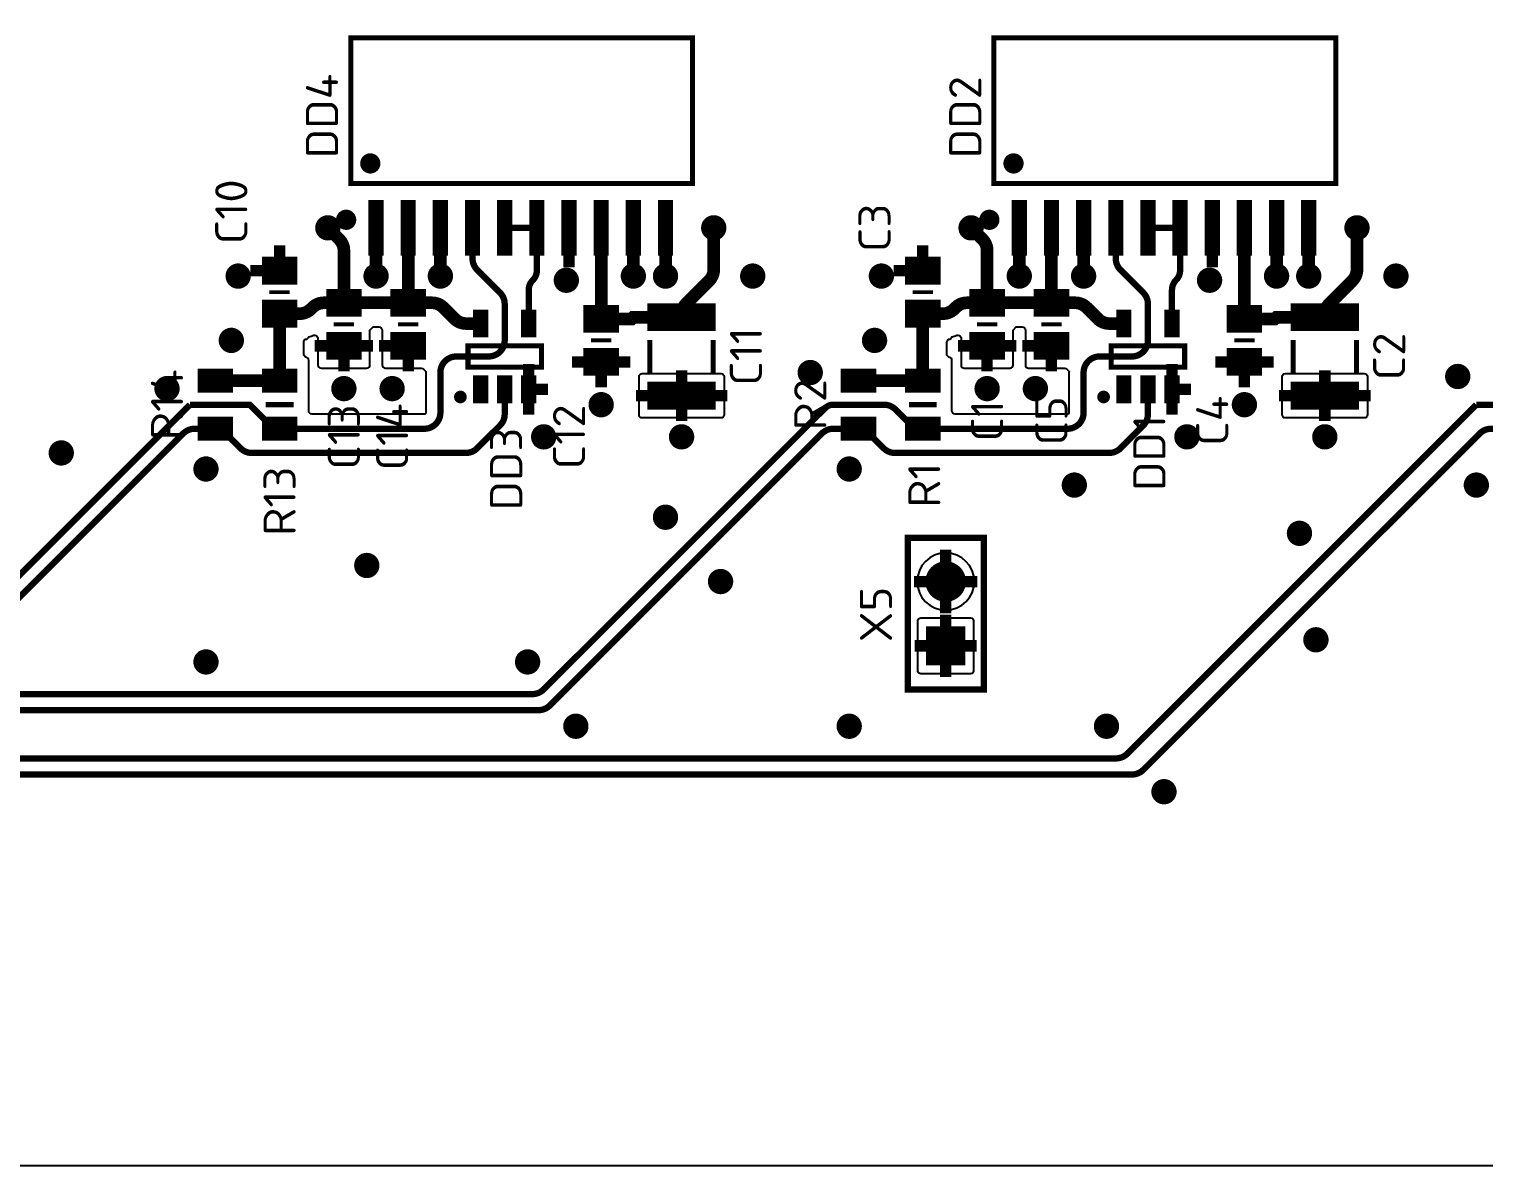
# Model space of a CAD drawing. Header units: millimetres. Extents: x 48 to 829, y 348 to 719.
# Drawn here: x 717.7 to 775.2, y 616.2 to 661.1 of the extents above; entities that cross this region are included whole.
import ezdxf
from ezdxf.enums import TextEntityAlignment as Align

# ---------------------------------------------------------------- set-up
doc = ezdxf.new("R2010")
doc.units = ezdxf.units.MM
doc.layers.add('TOP_ETCH', color=7, linetype='Continuous')
doc.styles.get("Standard").update_dxf_attribs({"font": 'txt.shx'})

msp = doc.modelspace()

# ---------------------------------------------------------------- linework, layer by layer
at = {"layer": 'TOP_ETCH', "color": 9}
msp.add_lwpolyline([(829.25, 616.25), (596, 616.25), (596, 719.12), (829.25, 719.12)], close=True, dxfattribs=at)
at = {"layer": 'TOP_ETCH', "color": 9, "const_width": 0.2}
for points in [[(730.406, 655.05), (743.906, 655.05), (743.906, 660.8), (730.406, 660.8), (730.406, 655.05)], [(755.806, 655.05), (769.306, 655.05), (769.306, 660.8), (755.806, 660.8), (755.806, 655.05)]]:
    msp.add_lwpolyline(points, dxfattribs=at)
at = {"layer": 'TOP_ETCH'}
for points, const_width in [([(731.178, 656.044, 1), (731.178, 655.644, 1), (731.178, 656.044)], 0.4), ([(756.578, 656.044, 1), (756.578, 655.644, 1), (756.578, 656.044)], 0.4), ([(730.224, 653.818, 1), (730.224, 653.418, 1), (730.224, 653.818)], 0.4), ([(755.624, 653.818, 1), (755.624, 653.418, 1), (755.624, 653.818)], 0.4), ([(735.216, 653.3), (735.216, 652.087, 0.198909), (735.402, 651.638), (736.3, 650.74, -0.198909), (736.486, 650.291), (736.486, 648.855, -0.414214), (735.851, 648.22), (734.581, 648.22, 0.414214), (733.946, 647.585), (733.946, 646, -0.414214), (733.311, 645.365), (729.186, 645.365)], 0.25), ([(730.136, 650.34), (730.136, 652.402, 0.198909), (729.95, 652.851), (729.501, 653.3)], 0.5), ([(737.436, 649.52), (737.436, 650.849, -0.199285), (737.596, 651.235, 0.199285), (737.756, 651.621), (737.756, 653.3)], 0.25), ([(743.471, 649.77), (743.471, 649.862, -0.198909), (743.657, 650.311), (744.555, 651.209, 0.198909), (744.741, 651.658), (744.741, 653.3)], 0.5), ([(760.616, 653.3), (760.616, 652.087, 0.198909), (760.802, 651.638), (761.7, 650.74, -0.198909), (761.886, 650.291), (761.886, 648.855, -0.414214), (761.251, 648.22), (759.981, 648.22, 0.414214), (759.346, 647.585), (759.346, 646, -0.414214), (758.711, 645.365), (752.996, 645.365)], 0.25), ([(755.536, 650.34), (755.536, 652.402, 0.198909), (755.35, 652.851), (754.901, 653.3)], 0.5), ([(762.836, 649.52), (762.836, 650.849, -0.199285), (762.996, 651.235, 0.199285), (763.156, 651.621), (763.156, 653.3)], 0.25), ([(768.871, 649.77), (768.871, 649.862, -0.198909), (769.057, 650.311), (769.955, 651.209, 0.198909), (770.141, 651.658), (770.141, 653.3)], 0.5), ([(727.596, 649.91), (728.388, 649.91, 0.198909), (728.837, 650.096), (728.895, 650.154, -0.198909), (729.344, 650.34), (730.136, 650.34)], 0.5), ([(735.536, 649.52), (734.959, 649.52, -0.198909), (734.51, 649.706), (734.062, 650.154, 0.198909), (733.613, 650.34), (732.676, 650.34)], 0.5), ([(755.536, 650.34), (754.744, 650.34, 0.198909), (754.295, 650.154), (754.237, 650.096, -0.198909), (753.788, 649.91), (752.996, 649.91)], 0.5), ([(760.936, 649.52), (760.359, 649.52, -0.198909), (759.91, 649.706), (759.462, 650.154, 0.198909), (759.013, 650.34), (758.076, 650.34)], 0.5), ([(736.486, 646.92), (736.486, 645.943, -0.198909), (736.3, 645.494), (735.402, 644.596, -0.198909), (734.953, 644.41), (726.499, 644.41, -0.198909), (726.05, 644.596), (725.44, 645.206, 0.198924), (725.056, 645.365)], 0.25), ([(734.736, 646.745, 1), (734.736, 646.495, 1), (734.736, 646.745)], 0.25), ([(761.886, 646.92), (761.886, 645.943, -0.198909), (761.7, 645.494), (760.802, 644.596, -0.198909), (760.353, 644.41), (751.899, 644.41, -0.198909), (751.45, 644.596), (750.84, 645.206, 0.198924), (750.456, 645.365)], 0.25), ([(760.136, 646.745, 1), (760.136, 646.495, 1), (760.136, 646.745)], 0.25), ([(752.996, 645.365), (752.939, 645.365, -0.198909), (752.49, 645.551), (751.912, 646.129, 0.198909), (751.463, 646.315), (749.455, 646.315)], 0.25), ([(778.396, 645.365), (778.339, 645.365, -0.198909), (777.89, 645.551), (777.312, 646.129, 0.198909), (776.863, 646.315), (774.855, 646.315)], 0.25)]:
    msp.add_lwpolyline(points, format="xyb", dxfattribs=dict(at, const_width=const_width))
at = {"layer": 'TOP_ETCH', "const_width": 0.2}
for points in [[(731.606, 652.3), (731.206, 652.3), (731.206, 654.3), (731.606, 654.3)], [(732.876, 652.3), (732.476, 652.3), (732.476, 654.3), (732.876, 654.3)], [(734.146, 652.3), (733.746, 652.3), (733.746, 654.3), (734.146, 654.3)], [(735.416, 652.3), (735.016, 652.3), (735.016, 654.3), (735.416, 654.3)], [(736.686, 652.3), (736.286, 652.3), (736.286, 654.3), (736.686, 654.3)], [(737.956, 652.3), (737.556, 652.3), (737.556, 654.3), (737.956, 654.3)], [(739.226, 652.3), (738.826, 652.3), (738.826, 654.3), (739.226, 654.3)], [(740.496, 652.3), (740.096, 652.3), (740.096, 654.3), (740.496, 654.3)], [(741.766, 652.3), (741.366, 652.3), (741.366, 654.3), (741.766, 654.3)], [(743.036, 652.3), (742.636, 652.3), (742.636, 654.3), (743.036, 654.3)], [(757.006, 652.3), (756.606, 652.3), (756.606, 654.3), (757.006, 654.3)], [(758.276, 652.3), (757.876, 652.3), (757.876, 654.3), (758.276, 654.3)], [(759.546, 652.3), (759.146, 652.3), (759.146, 654.3), (759.546, 654.3)], [(760.816, 652.3), (760.416, 652.3), (760.416, 654.3), (760.816, 654.3)], [(762.086, 652.3), (761.686, 652.3), (761.686, 654.3), (762.086, 654.3)], [(763.356, 652.3), (762.956, 652.3), (762.956, 654.3), (763.356, 654.3)], [(764.626, 652.3), (764.226, 652.3), (764.226, 654.3), (764.626, 654.3)], [(765.896, 652.3), (765.496, 652.3), (765.496, 654.3), (765.896, 654.3)], [(767.166, 652.3), (766.766, 652.3), (766.766, 654.3), (767.166, 654.3)], [(768.436, 652.3), (768.036, 652.3), (768.036, 654.3), (768.436, 654.3)], [(728.196, 651.16), (726.996, 651.16), (726.996, 652.06), (728.196, 652.06)], [(753.596, 651.16), (752.396, 651.16), (752.396, 652.06), (753.596, 652.06)], [(730.736, 649.89), (729.536, 649.89), (729.536, 650.79), (730.736, 650.79)], [(733.276, 649.89), (732.076, 649.89), (732.076, 650.79), (733.276, 650.79)], [(756.136, 649.89), (754.936, 649.89), (754.936, 650.79), (756.136, 650.79)], [(758.676, 649.89), (757.476, 649.89), (757.476, 650.79), (758.676, 650.79)], [(728.196, 649.46), (726.996, 649.46), (726.996, 650.36), (728.196, 650.36)], [(744.721, 649.32), (742.221, 649.32), (742.221, 650.22), (744.721, 650.22)], [(753.596, 649.46), (752.396, 649.46), (752.396, 650.36), (753.596, 650.36)], [(770.121, 649.32), (767.621, 649.32), (767.621, 650.22), (770.121, 650.22)], [(735.736, 649.07), (735.336, 649.07), (735.336, 649.97), (735.736, 649.97)], [(737.636, 649.07), (737.236, 649.07), (737.236, 649.97), (737.636, 649.97)], [(740.896, 649.255), (739.696, 649.255), (739.696, 650.155), (740.896, 650.155)], [(761.136, 649.07), (760.736, 649.07), (760.736, 649.97), (761.136, 649.97)], [(763.036, 649.07), (762.636, 649.07), (762.636, 649.97), (763.036, 649.97)], [(766.296, 649.255), (765.096, 649.255), (765.096, 650.155), (766.296, 650.155)], [(730.736, 648.19), (729.536, 648.19), (729.536, 649.09), (730.736, 649.09)], [(733.276, 648.19), (732.076, 648.19), (732.076, 649.09), (733.276, 649.09)], [(756.136, 648.19), (754.936, 648.19), (754.936, 649.09), (756.136, 649.09)], [(758.676, 648.19), (757.476, 648.19), (757.476, 649.09), (758.676, 649.09)], [(740.896, 647.555), (739.696, 647.555), (739.696, 648.455), (740.896, 648.455)], [(766.296, 647.555), (765.096, 647.555), (765.096, 648.455), (766.296, 648.455)], [(725.656, 646.89), (724.456, 646.89), (724.456, 647.64), (725.656, 647.64)], [(728.196, 646.89), (726.996, 646.89), (726.996, 647.64), (728.196, 647.64)], [(735.736, 646.47), (735.336, 646.47), (735.336, 647.37), (735.736, 647.37)], [(736.686, 646.47), (736.286, 646.47), (736.286, 647.37), (736.686, 647.37)], [(737.636, 646.47), (737.236, 646.47), (737.236, 647.37), (737.636, 647.37)], [(751.056, 646.89), (749.856, 646.89), (749.856, 647.64), (751.056, 647.64)], [(753.596, 646.89), (752.396, 646.89), (752.396, 647.64), (753.596, 647.64)], [(761.136, 646.47), (760.736, 646.47), (760.736, 647.37), (761.136, 647.37)], [(762.086, 646.47), (761.686, 646.47), (761.686, 647.37), (762.086, 647.37)], [(763.036, 646.47), (762.636, 646.47), (762.636, 647.37), (763.036, 647.37)], [(744.721, 646.22), (742.221, 646.22), (742.221, 647.12), (744.721, 647.12)], [(770.121, 646.22), (767.621, 646.22), (767.621, 647.12), (770.121, 647.12)], [(725.656, 644.99), (724.456, 644.99), (724.456, 645.74), (725.656, 645.74)], [(728.196, 644.99), (726.996, 644.99), (726.996, 645.74), (728.196, 645.74)], [(751.056, 644.99), (749.856, 644.99), (749.856, 645.74), (751.056, 645.74)], [(753.596, 644.99), (752.396, 644.99), (752.396, 645.74), (753.596, 645.74)], [(754.575, 636.115), (753.225, 636.115), (753.225, 637.465), (754.575, 637.465)]]:
    msp.add_lwpolyline(points, close=True, dxfattribs=at)
at = {"layer": 'TOP_ETCH'}
for points, const_width in [([(731.25, 652.3), (731.25, 654.3)], 0.2), ([(731.45, 652.3), (731.45, 654.3)], 0.2), ([(732.65, 652.3), (732.65, 654.3)], 0.2), ([(732.85, 652.3), (732.85, 654.3)], 0.2), ([(733.85, 652.3), (733.85, 654.3)], 0.2), ([(734.05, 652.3), (734.05, 654.3)], 0.2), ([(735.05, 652.3), (735.05, 654.3)], 0.2), ([(735.25, 652.3), (735.25, 654.3)], 0.2), ([(736.45, 652.3), (736.45, 654.3)], 0.2), ([(736.65, 652.3), (736.65, 654.3)], 0.2), ([(737.65, 652.3), (737.65, 654.3)], 0.2), ([(737.85, 652.3), (737.85, 654.3)], 0.2), ([(738.85, 652.3), (738.85, 654.3)], 0.2), ([(739.05, 652.3), (739.05, 654.3)], 0.2), ([(740.25, 652.3), (740.25, 654.3)], 0.2), ([(740.45, 652.3), (740.45, 654.3)], 0.2), ([(741.45, 652.3), (741.45, 654.3)], 0.2), ([(741.65, 652.3), (741.65, 654.3)], 0.2), ([(742.65, 652.3), (742.65, 654.3)], 0.2), ([(742.85, 652.3), (742.85, 654.3)], 0.2), ([(756.65, 652.3), (756.65, 654.3)], 0.2), ([(756.85, 652.3), (756.85, 654.3)], 0.2), ([(758.05, 652.3), (758.05, 654.3)], 0.2), ([(758.25, 652.3), (758.25, 654.3)], 0.2), ([(759.25, 652.3), (759.25, 654.3)], 0.2), ([(759.45, 652.3), (759.45, 654.3)], 0.2), ([(760.45, 652.3), (760.45, 654.3)], 0.2), ([(760.65, 652.3), (760.65, 654.3)], 0.2), ([(761.85, 652.3), (761.85, 654.3)], 0.2), ([(762.05, 652.3), (762.05, 654.3)], 0.2), ([(763.05, 652.3), (763.05, 654.3)], 0.2), ([(763.25, 652.3), (763.25, 654.3)], 0.2), ([(764.25, 652.3), (764.25, 654.3)], 0.2), ([(764.45, 652.3), (764.45, 654.3)], 0.2), ([(765.65, 652.3), (765.65, 654.3)], 0.2), ([(765.85, 652.3), (765.85, 654.3)], 0.2), ([(766.85, 652.3), (766.85, 654.3)], 0.2), ([(767.05, 652.3), (767.05, 654.3)], 0.2), ([(768.05, 652.3), (768.05, 654.3)], 0.2), ([(768.25, 652.3), (768.25, 654.3)], 0.2), ([(729.45, 652.904), (729.45, 653.696)], 0.2), ([(729.65, 652.929), (729.65, 653.671)], 0.2), ([(744.65, 652.911), (744.65, 653.689)], 0.2), ([(744.85, 652.916), (744.85, 653.684)], 0.2), ([(754.85, 652.904), (754.85, 653.696)], 0.2), ([(755.05, 652.929), (755.05, 653.671)], 0.2), ([(770.05, 652.911), (770.05, 653.689)], 0.2), ([(770.25, 652.916), (770.25, 653.684)], 0.2), ([(729.25, 652.989), (729.25, 653.611)], 0.2), ([(729.85, 653.105), (729.85, 653.495)], 0.2), ([(731.406, 653.3), (731.406, 651.395)], 0.5), ([(732.676, 653.3), (732.676, 650.34)], 0.5), ([(733.946, 653.3), (733.946, 651.395)], 0.5), ([(737.756, 653.3), (736.486, 653.3)], 0.25), ([(739.026, 651.746), (739.026, 653.3)], 0.45), ([(740.296, 653.3), (740.296, 649.705)], 0.5), ([(741.566, 653.3), (741.566, 651.395)], 0.5), ([(742.836, 653.3), (742.836, 651.395)], 0.5), ([(744.45, 653.026), (744.45, 653.574)], 0.2), ([(745.05, 653.046), (745.05, 653.554)], 0.2), ([(754.65, 652.989), (754.65, 653.611)], 0.2), ([(755.25, 653.105), (755.25, 653.495)], 0.2), ([(756.806, 653.3), (756.806, 651.395)], 0.5), ([(758.076, 653.3), (758.076, 650.34)], 0.5), ([(759.346, 653.3), (759.346, 651.395)], 0.5), ([(763.156, 653.3), (761.886, 653.3)], 0.25), ([(764.426, 651.746), (764.426, 653.3)], 0.45), ([(765.696, 653.3), (765.696, 649.705)], 0.5), ([(766.966, 653.3), (766.966, 651.395)], 0.5), ([(768.236, 653.3), (768.236, 651.395)], 0.5), ([(769.85, 653.026), (769.85, 653.574)], 0.2), ([(770.45, 653.046), (770.45, 653.554)], 0.2), ([(727.596, 651.61), (727.596, 652.614)], 0.45), ([(752.996, 651.61), (752.996, 652.614)], 0.45), ([(727.05, 651.16), (727.05, 652.06)], 0.2), ([(727.25, 651.16), (727.25, 652.06)], 0.2), ([(727.45, 651.16), (727.45, 652.06)], 0.2), ([(727.65, 651.16), (727.65, 652.06)], 0.2), ([(727.85, 651.16), (727.85, 652.06)], 0.2), ([(728.05, 651.16), (728.05, 652.06)], 0.2), ([(752.45, 651.16), (752.45, 652.06)], 0.2), ([(752.65, 651.16), (752.65, 652.06)], 0.2), ([(752.85, 651.16), (752.85, 652.06)], 0.2), ([(753.05, 651.16), (753.05, 652.06)], 0.2), ([(753.25, 651.16), (753.25, 652.06)], 0.2), ([(753.45, 651.16), (753.45, 652.06)], 0.2), ([(725.65, 651.143), (725.65, 651.647)], 0.2), ([(725.85, 651.011), (725.85, 651.779)], 0.2), ([(726.05, 651.006), (726.05, 651.784)], 0.2), ([(726.25, 651.12), (726.25, 651.67)], 0.2), ([(727.596, 651.61), (726.442, 651.61)], 0.45), ([(731.05, 651.213), (731.05, 651.577)], 0.2), ([(731.25, 651.027), (731.25, 651.763)], 0.2), ([(731.45, 650.998), (731.45, 651.792)], 0.2), ([(731.65, 651.079), (731.65, 651.711)], 0.2), ([(733.65, 651.126), (733.65, 651.664)], 0.2), ([(733.85, 651.007), (733.85, 651.783)], 0.2), ([(734.05, 651.009), (734.05, 651.781)], 0.2), ([(734.25, 651.136), (734.25, 651.654)], 0.2), ([(738.65, 650.935), (738.65, 651.525)], 0.2), ([(738.85, 650.837), (738.85, 651.623)], 0.2), ([(739.05, 650.852), (739.05, 651.608)], 0.2), ([(739.25, 651.004), (739.25, 651.456)], 0.2), ([(741.25, 651.15), (741.25, 651.64)], 0.2), ([(741.45, 651.013), (741.45, 651.777)], 0.2), ([(741.65, 651.004), (741.65, 651.786)], 0.2), ([(741.85, 651.114), (741.85, 651.676)], 0.2), ([(742.45, 651.291), (742.45, 651.499)], 0.2), ([(742.65, 651.041), (742.65, 651.749)], 0.2), ([(742.85, 650.996), (742.85, 651.794)], 0.2), ([(743.05, 651.058), (743.05, 651.732)], 0.2), ([(746.05, 651.068), (746.05, 651.722)], 0.2), ([(746.25, 650.997), (746.25, 651.793)], 0.2), ([(746.45, 651.033), (746.45, 651.757)], 0.2), ([(746.65, 651.244), (746.65, 651.546)], 0.2), ([(751.05, 651.143), (751.05, 651.647)], 0.2), ([(751.25, 651.011), (751.25, 651.779)], 0.2), ([(751.45, 651.006), (751.45, 651.784)], 0.2), ([(751.65, 651.12), (751.65, 651.67)], 0.2), ([(752.996, 651.61), (751.842, 651.61)], 0.45), ([(756.45, 651.213), (756.45, 651.577)], 0.2), ([(756.65, 651.027), (756.65, 651.763)], 0.2), ([(756.85, 650.998), (756.85, 651.792)], 0.2), ([(757.05, 651.079), (757.05, 651.711)], 0.2), ([(759.05, 651.126), (759.05, 651.664)], 0.2), ([(759.25, 651.007), (759.25, 651.783)], 0.2), ([(759.45, 651.009), (759.45, 651.781)], 0.2), ([(759.65, 651.136), (759.65, 651.654)], 0.2), ([(764.05, 650.935), (764.05, 651.525)], 0.2), ([(764.25, 650.837), (764.25, 651.623)], 0.2), ([(764.45, 650.852), (764.45, 651.608)], 0.2), ([(764.65, 651.004), (764.65, 651.456)], 0.2), ([(766.65, 651.15), (766.65, 651.64)], 0.2), ([(766.85, 651.013), (766.85, 651.777)], 0.2), ([(767.05, 651.004), (767.05, 651.786)], 0.2), ([(767.25, 651.114), (767.25, 651.676)], 0.2), ([(767.85, 651.291), (767.85, 651.499)], 0.2), ([(768.05, 651.041), (768.05, 651.749)], 0.2), ([(768.25, 650.996), (768.25, 651.794)], 0.2), ([(768.45, 651.058), (768.45, 651.732)], 0.2), ([(771.45, 651.068), (771.45, 651.722)], 0.2), ([(771.65, 650.997), (771.65, 651.793)], 0.2), ([(771.85, 651.033), (771.85, 651.757)], 0.2), ([(772.05, 651.244), (772.05, 651.546)], 0.2), ([(729.65, 649.89), (729.65, 650.79)], 0.2), ([(729.85, 649.89), (729.85, 650.79)], 0.2), ([(730.05, 649.89), (730.05, 650.79)], 0.2), ([(730.25, 649.89), (730.25, 650.79)], 0.2), ([(730.45, 649.89), (730.45, 650.79)], 0.2), ([(730.65, 649.89), (730.65, 650.79)], 0.2), ([(732.25, 649.89), (732.25, 650.79)], 0.2), ([(732.45, 649.89), (732.45, 650.79)], 0.2), ([(732.65, 649.89), (732.65, 650.79)], 0.2), ([(732.85, 649.89), (732.85, 650.79)], 0.2), ([(733.05, 649.89), (733.05, 650.79)], 0.2), ([(733.25, 649.89), (733.25, 650.79)], 0.2), ([(755.05, 649.89), (755.05, 650.79)], 0.2), ([(755.25, 649.89), (755.25, 650.79)], 0.2), ([(755.45, 649.89), (755.45, 650.79)], 0.2), ([(755.65, 649.89), (755.65, 650.79)], 0.2), ([(755.85, 649.89), (755.85, 650.79)], 0.2), ([(756.05, 649.89), (756.05, 650.79)], 0.2), ([(757.65, 649.89), (757.65, 650.79)], 0.2), ([(757.85, 649.89), (757.85, 650.79)], 0.2), ([(758.05, 649.89), (758.05, 650.79)], 0.2), ([(758.25, 649.89), (758.25, 650.79)], 0.2), ([(758.45, 649.89), (758.45, 650.79)], 0.2), ([(758.65, 649.89), (758.65, 650.79)], 0.2), ([(727.05, 649.46), (727.05, 650.36)], 0.2), ([(727.996, 650.76), (727.196, 650.76)], 0.15), ([(727.25, 649.46), (727.25, 650.36)], 0.2), ([(727.45, 649.46), (727.45, 650.36)], 0.2), ([(727.65, 649.46), (727.65, 650.36)], 0.2), ([(727.85, 649.46), (727.85, 650.36)], 0.2), ([(728.05, 649.46), (728.05, 650.36)], 0.2), ([(732.676, 650.34), (730.136, 650.34)], 0.5), ([(742.25, 649.32), (742.25, 650.22)], 0.2), ([(742.45, 649.32), (742.45, 650.22)], 0.2), ([(742.65, 649.32), (742.65, 650.22)], 0.2), ([(742.85, 649.32), (742.85, 650.22)], 0.2), ([(743.05, 649.32), (743.05, 650.22)], 0.2), ([(743.25, 649.32), (743.25, 650.22)], 0.2), ([(743.45, 649.32), (743.45, 650.22)], 0.2), ([(743.65, 649.32), (743.65, 650.22)], 0.2), ([(743.85, 649.32), (743.85, 650.22)], 0.2), ([(744.05, 649.32), (744.05, 650.22)], 0.2), ([(744.25, 649.32), (744.25, 650.22)], 0.2), ([(744.45, 649.32), (744.45, 650.22)], 0.2), ([(744.65, 649.32), (744.65, 650.22)], 0.2), ([(752.45, 649.46), (752.45, 650.36)], 0.2), ([(753.396, 650.76), (752.596, 650.76)], 0.15), ([(752.65, 649.46), (752.65, 650.36)], 0.2), ([(752.85, 649.46), (752.85, 650.36)], 0.2), ([(753.05, 649.46), (753.05, 650.36)], 0.2), ([(753.25, 649.46), (753.25, 650.36)], 0.2), ([(753.45, 649.46), (753.45, 650.36)], 0.2), ([(758.076, 650.34), (755.536, 650.34)], 0.5), ([(767.65, 649.32), (767.65, 650.22)], 0.2), ([(767.85, 649.32), (767.85, 650.22)], 0.2), ([(768.05, 649.32), (768.05, 650.22)], 0.2), ([(768.25, 649.32), (768.25, 650.22)], 0.2), ([(768.45, 649.32), (768.45, 650.22)], 0.2), ([(768.65, 649.32), (768.65, 650.22)], 0.2), ([(768.85, 649.32), (768.85, 650.22)], 0.2), ([(769.05, 649.32), (769.05, 650.22)], 0.2), ([(769.25, 649.32), (769.25, 650.22)], 0.2), ([(769.45, 649.32), (769.45, 650.22)], 0.2), ([(769.65, 649.32), (769.65, 650.22)], 0.2), ([(769.85, 649.32), (769.85, 650.22)], 0.2), ([(770.05, 649.32), (770.05, 650.22)], 0.2), ([(727.596, 649.91), (727.596, 647.265)], 0.5), ([(735.45, 649.07), (735.45, 649.97)], 0.2), ([(735.65, 649.07), (735.65, 649.97)], 0.2), ([(737.25, 649.07), (737.25, 649.97)], 0.2), ([(737.45, 649.07), (737.45, 649.97)], 0.2), ([(739.85, 649.255), (739.85, 650.155)], 0.2), ([(740.05, 649.255), (740.05, 650.155)], 0.2), ([(740.296, 649.705), (741.496, 649.705), (741.561, 649.77), (743.471, 649.77)], 0.5), ([(740.25, 649.255), (740.25, 650.155)], 0.2), ([(740.45, 649.255), (740.45, 650.155)], 0.2), ([(740.65, 649.255), (740.65, 650.155)], 0.2), ([(740.85, 649.255), (740.85, 650.155)], 0.2), ([(752.996, 647.265), (752.996, 649.91)], 0.5), ([(760.85, 649.07), (760.85, 649.97)], 0.2), ([(761.05, 649.07), (761.05, 649.97)], 0.2), ([(762.65, 649.07), (762.65, 649.97)], 0.2), ([(762.85, 649.07), (762.85, 649.97)], 0.2), ([(765.25, 649.255), (765.25, 650.155)], 0.2), ([(765.45, 649.255), (765.45, 650.155)], 0.2), ([(765.696, 649.705), (766.896, 649.705), (766.961, 649.77), (768.871, 649.77)], 0.5), ([(765.65, 649.255), (765.65, 650.155)], 0.2), ([(765.85, 649.255), (765.85, 650.155)], 0.2), ([(766.05, 649.255), (766.05, 650.155)], 0.2), ([(766.25, 649.255), (766.25, 650.155)], 0.2), ([(725.45, 648.536), (725.45, 649.174)], 0.2), ([(725.65, 648.458), (725.65, 649.252)], 0.2), ([(725.85, 648.488), (725.85, 649.222)], 0.2), ([(729.65, 648.19), (729.65, 649.09)], 0.2), ([(729.736, 649.49), (730.536, 649.49)], 0.15), ([(729.85, 648.19), (729.85, 649.09)], 0.2), ([(730.05, 648.19), (730.05, 649.09)], 0.2), ([(730.25, 648.19), (730.25, 649.09)], 0.2), ([(730.45, 648.19), (730.45, 649.09)], 0.2), ([(730.65, 648.19), (730.65, 649.09)], 0.2), ([(732.25, 648.19), (732.25, 649.09)], 0.2), ([(732.276, 649.49), (733.076, 649.49)], 0.15), ([(732.45, 648.19), (732.45, 649.09)], 0.2), ([(732.65, 648.19), (732.65, 649.09)], 0.2), ([(732.85, 648.19), (732.85, 649.09)], 0.2), ([(733.05, 648.19), (733.05, 649.09)], 0.2), ([(733.25, 648.19), (733.25, 649.09)], 0.2), ([(750.85, 648.536), (750.85, 649.174)], 0.2), ([(751.05, 648.458), (751.05, 649.252)], 0.2), ([(751.25, 648.488), (751.25, 649.222)], 0.2), ([(755.05, 648.19), (755.05, 649.09)], 0.2), ([(755.136, 649.49), (755.936, 649.49)], 0.15), ([(755.25, 648.19), (755.25, 649.09)], 0.2), ([(755.45, 648.19), (755.45, 649.09)], 0.2), ([(755.65, 648.19), (755.65, 649.09)], 0.2), ([(755.85, 648.19), (755.85, 649.09)], 0.2), ([(756.05, 648.19), (756.05, 649.09)], 0.2), ([(757.65, 648.19), (757.65, 649.09)], 0.2), ([(757.676, 649.49), (758.476, 649.49)], 0.15), ([(757.85, 648.19), (757.85, 649.09)], 0.2), ([(758.05, 648.19), (758.05, 649.09)], 0.2), ([(758.25, 648.19), (758.25, 649.09)], 0.2), ([(758.45, 648.19), (758.45, 649.09)], 0.2), ([(758.65, 648.19), (758.65, 649.09)], 0.2), ([(726.05, 648.679), (726.05, 649.031)], 0.2), ([(730.136, 648.64), (728.982, 648.64)], 0.45), ([(730.136, 647.636), (730.136, 648.64)], 0.45), ([(731.29, 648.64), (730.136, 648.64)], 0.45), ([(732.676, 648.64), (731.522, 648.64)], 0.45), ([(732.676, 647.636), (732.676, 648.64)], 0.45), ([(737.936, 647.795), (735.036, 647.795), (735.036, 648.645), (737.936, 648.645), (737.936, 647.795)], 0.2), ([(739.896, 648.855), (740.696, 648.855)], 0.15), ([(742.221, 648.87), (742.221, 647.57)], 0.2), ([(744.721, 648.87), (744.721, 647.57)], 0.2), ([(751.45, 648.679), (751.45, 649.031)], 0.2), ([(755.536, 648.64), (754.382, 648.64)], 0.45), ([(755.536, 647.636), (755.536, 648.64)], 0.45), ([(756.69, 648.64), (755.536, 648.64)], 0.45), ([(758.076, 648.64), (756.922, 648.64)], 0.45), ([(758.076, 647.636), (758.076, 648.64)], 0.45), ([(763.336, 647.795), (760.436, 647.795), (760.436, 648.645), (763.336, 648.645), (763.336, 647.795)], 0.2), ([(765.296, 648.855), (766.096, 648.855)], 0.15), ([(767.621, 648.87), (767.621, 647.57)], 0.2), ([(770.121, 648.87), (770.121, 647.57)], 0.2), ([(737.436, 646.92), (737.436, 647.924)], 0.45), ([(740.296, 648.005), (739.142, 648.005)], 0.45), ([(739.85, 647.555), (739.85, 648.455)], 0.2), ([(740.05, 647.555), (740.05, 648.455)], 0.2), ([(740.296, 647.001), (740.296, 648.005)], 0.45), ([(741.45, 648.005), (740.296, 648.005)], 0.45), ([(740.25, 647.555), (740.25, 648.455)], 0.2), ([(740.45, 647.555), (740.45, 648.455)], 0.2), ([(740.65, 647.555), (740.65, 648.455)], 0.2), ([(740.85, 647.555), (740.85, 648.455)], 0.2), ([(748.45, 647.198), (748.45, 647.972)], 0.2), ([(748.65, 647.198), (748.65, 647.972)], 0.2), ([(762.836, 646.92), (762.836, 647.924)], 0.45), ([(765.696, 648.005), (764.542, 648.005)], 0.45), ([(765.25, 647.555), (765.25, 648.455)], 0.2), ([(765.45, 647.555), (765.45, 648.455)], 0.2), ([(765.696, 647.001), (765.696, 648.005)], 0.45), ([(766.85, 648.005), (765.696, 648.005)], 0.45), ([(765.65, 647.555), (765.65, 648.455)], 0.2), ([(765.85, 647.555), (765.85, 648.455)], 0.2), ([(766.05, 647.555), (766.05, 648.455)], 0.2), ([(766.25, 647.555), (766.25, 648.455)], 0.2), ([(724.65, 646.89), (724.65, 647.64)], 0.2), ([(724.85, 646.89), (724.85, 647.64)], 0.2), ([(727.596, 647.265), (725.056, 647.265)], 0.5), ([(725.05, 646.89), (725.05, 647.64)], 0.2), ([(725.25, 646.89), (725.25, 647.64)], 0.2), ([(725.45, 646.89), (725.45, 647.64)], 0.2), ([(725.65, 646.89), (725.65, 647.64)], 0.2), ([(727.05, 646.89), (727.05, 647.64)], 0.2), ([(727.25, 646.89), (727.25, 647.64)], 0.2), ([(727.45, 646.89), (727.45, 647.64)], 0.2), ([(727.65, 646.89), (727.65, 647.64)], 0.2), ([(727.85, 646.89), (727.85, 647.64)], 0.2), ([(728.05, 646.89), (728.05, 647.64)], 0.2), ([(730.05, 646.56), (730.05, 647.34)], 0.2), ([(732.05, 646.551), (732.05, 647.349)], 0.2), ([(735.45, 646.47), (735.45, 647.37)], 0.2), ([(735.65, 646.47), (735.65, 647.37)], 0.2), ([(736.45, 646.47), (736.45, 647.37)], 0.2), ([(736.65, 646.47), (736.65, 647.37)], 0.2), ([(737.25, 646.47), (737.25, 647.37)], 0.2), ([(737.45, 646.47), (737.45, 647.37)], 0.2), ([(743.471, 646.67), (743.471, 647.674)], 0.45), ([(748.25, 647.322), (748.25, 647.848)], 0.2), ([(748.85, 647.32), (748.85, 647.85)], 0.2), ([(750.05, 646.89), (750.05, 647.64)], 0.2), ([(750.25, 646.89), (750.25, 647.64)], 0.2), ([(750.456, 647.265), (752.996, 647.265)], 0.5), ([(750.45, 646.89), (750.45, 647.64)], 0.2), ([(750.65, 646.89), (750.65, 647.64)], 0.2), ([(750.85, 646.89), (750.85, 647.64)], 0.2), ([(751.05, 646.89), (751.05, 647.64)], 0.2), ([(752.45, 646.89), (752.45, 647.64)], 0.2), ([(752.65, 646.89), (752.65, 647.64)], 0.2), ([(752.85, 646.89), (752.85, 647.64)], 0.2), ([(753.05, 646.89), (753.05, 647.64)], 0.2), ([(753.25, 646.89), (753.25, 647.64)], 0.2), ([(753.45, 646.89), (753.45, 647.64)], 0.2), ([(755.45, 646.56), (755.45, 647.34)], 0.2), ([(757.45, 646.551), (757.45, 647.349)], 0.2), ([(760.85, 646.47), (760.85, 647.37)], 0.2), ([(761.05, 646.47), (761.05, 647.37)], 0.2), ([(761.85, 646.47), (761.85, 647.37)], 0.2), ([(762.05, 646.47), (762.05, 647.37)], 0.2), ([(762.65, 646.47), (762.65, 647.37)], 0.2), ([(762.85, 646.47), (762.85, 647.37)], 0.2), ([(768.871, 646.67), (768.871, 647.674)], 0.45), ([(773.85, 647.135), (773.85, 647.725)], 0.2), ([(774.05, 647.037), (774.05, 647.823)], 0.2), ([(774.25, 647.052), (774.25, 647.808)], 0.2), ([(774.45, 647.204), (774.45, 647.656)], 0.2), ([(722.85, 646.687), (722.85, 647.213)], 0.2), ([(723.05, 646.563), (723.05, 647.337)], 0.2), ([(723.25, 646.563), (723.25, 647.337)], 0.2), ([(723.45, 646.685), (723.45, 647.215)], 0.2), ([(729.85, 646.671), (729.85, 647.229)], 0.2), ([(730.25, 646.567), (730.25, 647.333)], 0.2), ([(730.45, 646.703), (730.45, 647.197)], 0.2), ([(731.65, 646.866), (731.65, 647.034)], 0.2), ([(731.85, 646.599), (731.85, 647.301)], 0.2), ([(732.25, 646.609), (732.25, 647.291)], 0.2), ([(737.436, 645.916), (737.436, 646.92)], 0.45), ([(738.19, 646.92), (737.436, 646.92)], 0.45), ([(743.471, 646.67), (741.667, 646.67)], 0.45), ([(742.25, 646.22), (742.25, 647.12)], 0.2), ([(742.45, 646.22), (742.45, 647.12)], 0.2), ([(742.65, 646.22), (742.65, 647.12)], 0.2), ([(742.85, 646.22), (742.85, 647.12)], 0.2), ([(743.05, 646.22), (743.05, 647.12)], 0.2), ([(743.25, 646.22), (743.25, 647.12)], 0.2), ([(743.471, 645.666), (743.471, 646.67)], 0.45), ([(745.275, 646.67), (743.471, 646.67)], 0.45), ([(743.45, 646.22), (743.45, 647.12)], 0.2), ([(743.65, 646.22), (743.65, 647.12)], 0.2), ([(743.85, 646.22), (743.85, 647.12)], 0.2), ([(744.05, 646.22), (744.05, 647.12)], 0.2), ([(744.25, 646.22), (744.25, 647.12)], 0.2), ([(744.45, 646.22), (744.45, 647.12)], 0.2), ([(744.65, 646.22), (744.65, 647.12)], 0.2), ([(755.25, 646.671), (755.25, 647.229)], 0.2), ([(755.65, 646.567), (755.65, 647.333)], 0.2), ([(755.85, 646.703), (755.85, 647.197)], 0.2), ([(757.05, 646.866), (757.05, 647.034)], 0.2), ([(757.25, 646.599), (757.25, 647.301)], 0.2), ([(757.65, 646.609), (757.65, 647.291)], 0.2), ([(762.836, 645.916), (762.836, 646.92)], 0.45), ([(763.59, 646.92), (762.836, 646.92)], 0.45), ([(768.871, 646.67), (767.067, 646.67)], 0.45), ([(767.65, 646.22), (767.65, 647.12)], 0.2), ([(767.85, 646.22), (767.85, 647.12)], 0.2), ([(768.05, 646.22), (768.05, 647.12)], 0.2), ([(768.25, 646.22), (768.25, 647.12)], 0.2), ([(768.45, 646.22), (768.45, 647.12)], 0.2), ([(768.65, 646.22), (768.65, 647.12)], 0.2), ([(768.871, 645.666), (768.871, 646.67)], 0.45), ([(770.675, 646.67), (768.871, 646.67)], 0.45), ([(768.85, 646.22), (768.85, 647.12)], 0.2), ([(769.05, 646.22), (769.05, 647.12)], 0.2), ([(769.25, 646.22), (769.25, 647.12)], 0.2), ([(769.45, 646.22), (769.45, 647.12)], 0.2), ([(769.65, 646.22), (769.65, 647.12)], 0.2), ([(769.85, 646.22), (769.85, 647.12)], 0.2), ([(770.05, 646.22), (770.05, 647.12)], 0.2), ([(724.055, 646.315), (726.326, 646.315)], 0.25), ([(725.606, 646.315), (724.506, 646.315)], 0.2), ([(726.326, 646.315), (726.421, 646.315), (727.371, 645.365)], 0.25), ([(728.146, 646.315), (727.046, 646.315)], 0.2), ([(740.05, 646), (740.05, 646.63)], 0.2), ([(740.25, 645.918), (740.25, 646.712)], 0.2), ([(740.45, 645.946), (740.45, 646.684)], 0.2), ([(740.65, 646.129), (740.65, 646.501)], 0.2), ([(751.006, 646.315), (749.906, 646.315)], 0.2), ([(753.546, 646.315), (752.446, 646.315)], 0.2), ([(765.45, 646), (765.45, 646.63)], 0.2), ([(765.65, 645.918), (765.65, 646.712)], 0.2), ([(765.85, 645.946), (765.85, 646.684)], 0.2), ([(766.05, 646.129), (766.05, 646.501)], 0.2), ([(724.65, 644.99), (724.65, 645.74)], 0.2), ([(724.85, 644.99), (724.85, 645.74)], 0.2), ([(725.05, 644.99), (725.05, 645.74)], 0.2), ([(725.25, 644.99), (725.25, 645.74)], 0.2), ([(725.45, 644.99), (725.45, 645.74)], 0.2), ([(725.65, 644.99), (725.65, 645.74)], 0.2), ([(727.05, 644.99), (727.05, 645.74)], 0.2), ([(727.25, 644.99), (727.25, 645.74)], 0.2), ([(727.45, 644.99), (727.45, 645.74)], 0.2), ([(727.65, 644.99), (727.65, 645.74)], 0.2), ([(727.85, 644.99), (727.85, 645.74)], 0.2), ([(728.05, 644.99), (728.05, 645.74)], 0.2), ([(750.05, 644.99), (750.05, 645.74)], 0.2), ([(750.25, 644.99), (750.25, 645.74)], 0.2), ([(750.45, 644.99), (750.45, 645.74)], 0.2), ([(750.65, 644.99), (750.65, 645.74)], 0.2), ([(750.85, 644.99), (750.85, 645.74)], 0.2), ([(751.05, 644.99), (751.05, 645.74)], 0.2), ([(752.45, 644.99), (752.45, 645.74)], 0.2), ([(752.65, 644.99), (752.65, 645.74)], 0.2), ([(752.85, 644.99), (752.85, 645.74)], 0.2), ([(753.05, 644.99), (753.05, 645.74)], 0.2), ([(753.25, 644.99), (753.25, 645.74)], 0.2), ([(753.45, 644.99), (753.45, 645.74)], 0.2), ([(727.371, 645.365), (727.596, 645.365)], 0.25), ([(727.596, 645.365), (729.186, 645.365)], 0.25), ([(737.65, 644.906), (737.65, 645.184)], 0.2), ([(737.85, 644.686), (737.85, 645.404)], 0.2), ([(738.05, 644.646), (738.05, 645.444)], 0.2), ([(738.25, 644.715), (738.25, 645.375)], 0.2), ([(743.25, 644.712), (743.25, 645.378)], 0.2), ([(743.45, 644.646), (743.45, 645.444)], 0.2), ([(743.65, 644.688), (743.65, 645.402)], 0.2), ([(743.85, 644.918), (743.85, 645.172)], 0.2), ([(763.05, 644.906), (763.05, 645.184)], 0.2), ([(763.25, 644.686), (763.25, 645.404)], 0.2), ([(763.45, 644.646), (763.45, 645.444)], 0.2), ([(763.65, 644.715), (763.65, 645.375)], 0.2), ([(768.65, 644.712), (768.65, 645.378)], 0.2), ([(768.85, 644.646), (768.85, 645.444)], 0.2), ([(769.05, 644.688), (769.05, 645.402)], 0.2), ([(769.25, 644.918), (769.25, 645.172)], 0.2), ([(718.65, 644.177), (718.65, 644.643)], 0.2), ([(718.85, 644.031), (718.85, 644.789)], 0.2), ([(719.05, 644.018), (719.05, 644.802)], 0.2), ([(719.25, 644.12), (719.25, 644.7)], 0.2), ([(724.45, 643.455), (724.45, 644.095)], 0.2), ([(724.65, 643.378), (724.65, 644.172)], 0.2), ([(724.85, 643.409), (724.85, 644.141)], 0.2), ([(725.05, 643.601), (725.05, 643.949)], 0.2), ([(749.85, 643.455), (749.85, 644.095)], 0.2), ([(750.05, 643.378), (750.05, 644.172)], 0.2), ([(750.25, 643.409), (750.25, 644.141)], 0.2), ([(750.45, 643.601), (750.45, 643.949)], 0.2), ([(758.65, 642.914), (758.65, 643.366)], 0.2), ([(758.85, 642.762), (758.85, 643.518)], 0.2), ([(759.05, 642.747), (759.05, 643.533)], 0.2), ([(759.25, 642.845), (759.25, 643.435)], 0.2), ([(774.65, 642.797), (774.65, 643.483)], 0.2), ([(774.85, 642.741), (774.85, 643.539)], 0.2), ([(775.05, 642.791), (775.05, 643.489)], 0.2), ([(775.25, 643.077), (775.25, 643.203)], 0.2), ([(742.65, 641.516), (742.65, 642.224)], 0.2), ([(742.85, 641.471), (742.85, 642.269)], 0.2), ([(743.05, 641.533), (743.05, 642.207)], 0.2), ([(742.45, 641.766), (742.45, 641.974)], 0.2), ([(767.85, 640.836), (767.85, 641.634)], 0.2), ([(752.4, 641.06), (755.4, 641.06), (755.4, 635.06), (752.4, 635.06), (752.4, 641.06)], 0.25), ([(767.65, 640.901), (767.65, 641.569)], 0.2), ([(768.05, 640.878), (768.05, 641.592)], 0.2), ([(768.25, 641.111), (768.25, 641.359)], 0.2), ([(753.9, 639.33), (753.9, 640.584)], 0.45), ([(730.65, 639.877), (730.65, 640.053)], 0.2), ([(730.85, 639.614), (730.85, 640.316)], 0.2), ([(731.05, 639.566), (731.05, 640.364)], 0.2), ([(731.25, 639.625), (731.25, 640.305)], 0.2), ([(753.65, 638.677), (753.65, 639.983)], 0.2), ([(753.85, 638.632), (753.85, 640.028)], 0.2), ([(754.05, 638.647), (754.05, 640.013)], 0.2), ([(754.25, 638.724), (754.25, 639.936)], 0.2), ([(744.65, 639.156), (744.65, 639.504)], 0.2), ([(744.85, 638.964), (744.85, 639.696)], 0.2), ([(745.05, 638.933), (745.05, 639.727)], 0.2), ([(745.25, 639.01), (745.25, 639.65)], 0.2), ([(753.9, 639.33), (752.646, 639.33)], 0.45), ([(753.25, 639.071), (753.25, 639.589)], 0.2), ([(753.45, 638.794), (753.45, 639.866)], 0.2), ([(753.9, 638.076), (753.9, 639.33)], 0.45), ([(755.154, 639.33), (753.9, 639.33)], 0.45), ([(754.45, 638.897), (754.45, 639.763)], 0.2), ([(753.9, 636.79), (753.9, 638.019)], 0.45), ([(753.25, 636.115), (753.25, 637.465)], 0.2), ([(753.45, 636.115), (753.45, 637.465)], 0.2), ([(753.65, 636.115), (753.65, 637.465)], 0.2), ([(753.85, 636.115), (753.85, 637.465)], 0.2), ([(754.05, 636.115), (754.05, 637.465)], 0.2), ([(754.25, 636.115), (754.25, 637.465)], 0.2), ([(754.45, 636.115), (754.45, 637.465)], 0.2), ([(768.25, 636.735), (768.25, 637.325)], 0.2), ([(768.45, 636.637), (768.45, 637.423)], 0.2), ([(768.65, 636.652), (768.65, 637.408)], 0.2), ([(768.85, 636.804), (768.85, 637.256)], 0.2), ([(724.45, 635.835), (724.45, 636.475)], 0.2), ([(724.65, 635.758), (724.65, 636.552)], 0.2), ([(724.85, 635.789), (724.85, 636.521)], 0.2), ([(737.25, 635.781), (737.25, 636.529)], 0.2), ([(737.45, 635.76), (737.45, 636.55)], 0.2), ([(737.65, 635.852), (737.65, 636.458)], 0.2), ([(753.9, 636.79), (752.671, 636.79)], 0.45), ([(753.9, 635.561), (753.9, 636.79)], 0.45), ([(755.129, 636.79), (753.9, 636.79)], 0.45), ([(725.05, 635.981), (725.05, 636.329)], 0.2), ([(737.05, 635.945), (737.05, 636.365)], 0.2), ([(739.05, 633.299), (739.05, 633.931)], 0.2), ([(739.25, 633.218), (739.25, 634.012)], 0.2), ([(739.45, 633.247), (739.45, 633.983)], 0.2), ([(739.65, 633.431), (739.65, 633.799)], 0.2), ([(749.85, 633.295), (749.85, 633.935)], 0.2), ([(750.05, 633.218), (750.05, 634.012)], 0.2), ([(750.25, 633.249), (750.25, 633.981)], 0.2), ([(750.45, 633.441), (750.45, 633.789)], 0.2), ([(760.05, 633.269), (760.05, 633.961)], 0.2), ([(760.25, 633.215), (760.25, 634.015)], 0.2), ([(760.45, 633.269), (760.45, 633.961)], 0.2), ([(762.25, 630.735), (762.25, 631.325)], 0.2), ([(762.45, 630.637), (762.45, 631.423)], 0.2), ([(762.65, 630.652), (762.65, 631.408)], 0.2), ([(762.85, 630.804), (762.85, 631.256)], 0.2)]:
    msp.add_lwpolyline(points, dxfattribs=dict(at, const_width=const_width))
at = {"layer": 'TOP_ETCH', "const_width": 0.2}
for points in [[(729.901, 653.3, 1), (729.101, 653.3, 1)], [(745.141, 653.3, 1), (744.341, 653.3, 1)], [(755.301, 653.3, 1), (754.501, 653.3, 1)], [(770.541, 653.3, 1), (769.741, 653.3, 1)], [(726.36, 651.395, 1), (725.56, 651.395, 1)], [(731.806, 651.395, 1), (731.006, 651.395, 1)], [(734.346, 651.395, 1), (733.546, 651.395, 1)], [(739.32, 651.23, 1), (738.52, 651.23, 1)], [(741.966, 651.395, 1), (741.166, 651.395, 1)], [(743.236, 651.395, 1), (742.436, 651.395, 1)], [(746.68, 651.395, 1), (745.88, 651.395, 1)], [(751.76, 651.395, 1), (750.96, 651.395, 1)], [(757.206, 651.395, 1), (756.406, 651.395, 1)], [(759.746, 651.395, 1), (758.946, 651.395, 1)], [(764.72, 651.23, 1), (763.92, 651.23, 1)], [(767.366, 651.395, 1), (766.566, 651.395, 1)], [(768.636, 651.395, 1), (767.836, 651.395, 1)], [(772.08, 651.395, 1), (771.28, 651.395, 1)], [(726.091, 648.855, 1), (725.291, 648.855, 1)], [(751.491, 648.855, 1), (750.691, 648.855, 1)], [(748.951, 647.585, 1), (748.151, 647.585, 1)], [(723.551, 646.95, 1), (722.751, 646.95, 1)], [(730.536, 646.95, 1), (729.736, 646.95, 1)], [(732.441, 646.95, 1), (731.641, 646.95, 1)], [(755.936, 646.95, 1), (755.136, 646.95, 1)], [(757.841, 646.95, 1), (757.041, 646.95, 1)], [(774.52, 647.43, 1), (773.72, 647.43, 1)], [(740.696, 646.315, 1), (739.896, 646.315, 1)], [(766.096, 646.315, 1), (765.296, 646.315, 1)], [(738.425, 645.045, 1), (737.625, 645.045, 1)], [(743.871, 645.045, 1), (743.071, 645.045, 1)], [(763.825, 645.045, 1), (763.025, 645.045, 1)], [(769.271, 645.045, 1), (768.471, 645.045, 1)], [(719.375, 644.41, 1), (718.575, 644.41, 1)], [(725.09, 643.775, 1), (724.29, 643.775, 1)], [(750.49, 643.775, 1), (749.69, 643.775, 1)], [(759.38, 643.14, 1), (758.58, 643.14, 1)], [(775.255, 643.14, 1), (774.455, 643.14, 1)], [(743.236, 641.87, 1), (742.436, 641.87, 1)], [(768.27, 641.235, 1), (767.47, 641.235, 1)], [(731.44, 639.965, 1), (730.64, 639.965, 1)], [(754.6, 639.33, 1), (753.2, 639.33, 1)], [(745.41, 639.33, 1), (744.61, 639.33, 1)], [(768.92, 637.03, 1), (768.12, 637.03, 1)], [(725.09, 636.155, 1), (724.29, 636.155, 1)], [(737.79, 636.155, 1), (736.99, 636.155, 1)], [(739.695, 633.615, 1), (738.895, 633.615, 1)], [(750.49, 633.615, 1), (749.69, 633.615, 1)], [(760.65, 633.615, 1), (759.85, 633.615, 1)], [(762.92, 631.03, 1), (762.12, 631.03, 1)]]:
    msp.add_lwpolyline(points, format="xyb", close=True, dxfattribs=at)
at = {"layer": 'TOP_ETCH'}
for points in [[(731.772, 647.761), (733.192, 647.761, -0.203292), (733.282, 647.723), (733.37, 647.631, 0.009492), (733.369, 647.585), (733.369, 646, -0.414214), (733.311, 645.942), (728.873, 645.942, -0.414214), (728.748, 646.067), (728.748, 648.067, 0.414214), (728.623, 648.192), (728.621, 648.192), (728.548, 648.265), (728.548, 648.783, -0.414214), (728.673, 648.908), (728.675, 648.908), (728.748, 648.981), (728.748, 648.997), (728.838, 649.023, 0.016793), (728.939, 649.057), (728.96, 649.064), (728.982, 649.064, -0.414214), (729.107, 648.939), (729.107, 647.886, 0.414214), (729.232, 647.761), (731.04, 647.761, 0.414214), (731.165, 647.886), (731.165, 649.265), (731.288, 649.388), (731.522, 649.388, -0.414214), (731.647, 649.263), (731.647, 647.886, 0.414214)], [(757.172, 647.761), (758.592, 647.761, -0.203292), (758.682, 647.723), (758.77, 647.631, 0.009492), (758.769, 647.585), (758.769, 646, -0.414214), (758.711, 645.942), (754.273, 645.942, -0.414214), (754.148, 646.067), (754.148, 648.067, 0.414214), (754.023, 648.192), (754.021, 648.192), (753.948, 648.265), (753.948, 648.783, -0.414214), (754.073, 648.908), (754.075, 648.908), (754.148, 648.981), (754.148, 648.997), (754.238, 649.023, 0.016793), (754.339, 649.057), (754.36, 649.064), (754.382, 649.064, -0.414214), (754.507, 648.939), (754.507, 647.886, 0.414214), (754.632, 647.761), (756.44, 647.761, 0.414214), (756.565, 647.886), (756.565, 649.265), (756.688, 649.388), (756.922, 649.388, -0.414214), (757.047, 649.263), (757.047, 647.886, 0.414214)], [(741.792, 645.916), (741.792, 647.424, -0.414214), (741.917, 647.549), (745.025, 647.549, -0.414214), (745.15, 647.424), (745.15, 645.916, -0.414214), (745.025, 645.791), (741.917, 645.791, -0.414214)], [(767.192, 645.916), (767.192, 647.424, -0.414214), (767.317, 647.549), (770.425, 647.549, -0.414214), (770.55, 647.424), (770.55, 645.916, -0.414214), (770.425, 645.791), (767.317, 645.791, -0.414214)], [(753.9, 640.459, 1), (753.9, 638.201, 1)], [(752.796, 635.811), (752.796, 637.769, -0.414214), (752.921, 637.894), (754.879, 637.894, -0.414214), (755.004, 637.769), (755.004, 635.811, -0.414214), (754.879, 635.686), (752.921, 635.686, -0.414214)]]:
    msp.add_lwpolyline(points, format="xyb", close=True, dxfattribs=at)
at = {"layer": 'TOP_ETCH', "color": 9, "const_width": 0.25}
for points in [[(657.38, 631.39), (657.38, 632.082, -0.198909), (657.566, 632.531), (662.274, 637.239, -0.198909), (662.723, 637.425), (714.902, 637.425, 0.198909), (715.351, 637.611), (724.055, 646.315)], [(662.46, 631.39), (662.46, 632.161, -0.198909), (662.646, 632.61), (664.735, 634.699, -0.198909), (665.184, 634.885), (737.579, 634.885, 0.198909), (738.028, 635.071), (749.143, 646.186, -0.19897), (749.455, 646.315)], [(667.54, 631.39, 0.198924), (667.924, 631.549), (668.534, 632.159, -0.198909), (668.983, 632.345), (760.622, 632.345, 0.198909), (761.071, 632.531), (774.855, 646.315)], [(659.92, 631.39), (659.92, 632.963, -0.198909), (660.106, 633.412), (663.298, 636.604, -0.198909), (663.747, 636.79), (715.142, 636.79, 0.198909), (715.591, 636.976), (723.794, 645.179, -0.198909), (724.243, 645.365), (725.056, 645.365)], [(750.456, 645.365), (749.46, 645.365, 0.198909), (749.011, 645.179), (738.268, 634.436, -0.198909), (737.819, 634.25), (666.716, 634.25, 0.198909), (666.267, 634.064), (665.186, 632.983, 0.198909), (665, 632.534), (665, 631.39)], [(775.856, 645.365), (775.438, 645.365, 0.198909), (774.989, 645.179), (761.706, 631.896, -0.198909), (761.257, 631.71), (670.663, 631.71, 0.198909), (670.214, 631.524), (670.08, 631.39)]]:
    msp.add_lwpolyline(points, format="xyb", dxfattribs=at)

# ---------------------------------------------------------------- texts
at = {"layer": 'TOP_ETCH', "color": 7, "width": 1.019685}
for s, p in [('DD4', (729.906, 656.05)), ('DD2', (755.306, 656.05))]:
    msp.add_text(s, height=1.27, rotation=90, dxfattribs=at).set_placement(p)
for s, p in [('C10', (726.326, 653.935)), ('C3', (751.726, 653.3))]:
    msp.add_text(s, height=1.27, rotation=90, dxfattribs=at).set_placement(p, align=Align.CENTER)
at = {"layer": 'TOP_ETCH', "width": 1.019685}
for s, p in [('C11', (746.646, 648.22)), ('C2', (772.046, 648.22)), ('R14', (723.786, 646.315)), ('R2', (749.186, 646.315)), ('C14', (732.676, 645.045)), ('C1', (756.171, 645.68)), ('C5', (758.711, 645.68)), ('C4', (765.061, 645.68)), ('C13', (730.771, 645.045)), ('C12', (739.661, 645.045)), ('DD1', (762.579, 644.411)), ('DD3', (737.179, 643.776)), ('R13', (728.231, 642.505)), ('R1', (753.689, 643.14))]:
    msp.add_text(s, height=1.27, rotation=90, dxfattribs=at).set_placement(p, align=Align.CENTER)
msp.add_text('X5', height=1.27, rotation=90, dxfattribs=at).set_placement((751.784, 636.93))

doc.saveas('drawing.dxf')
